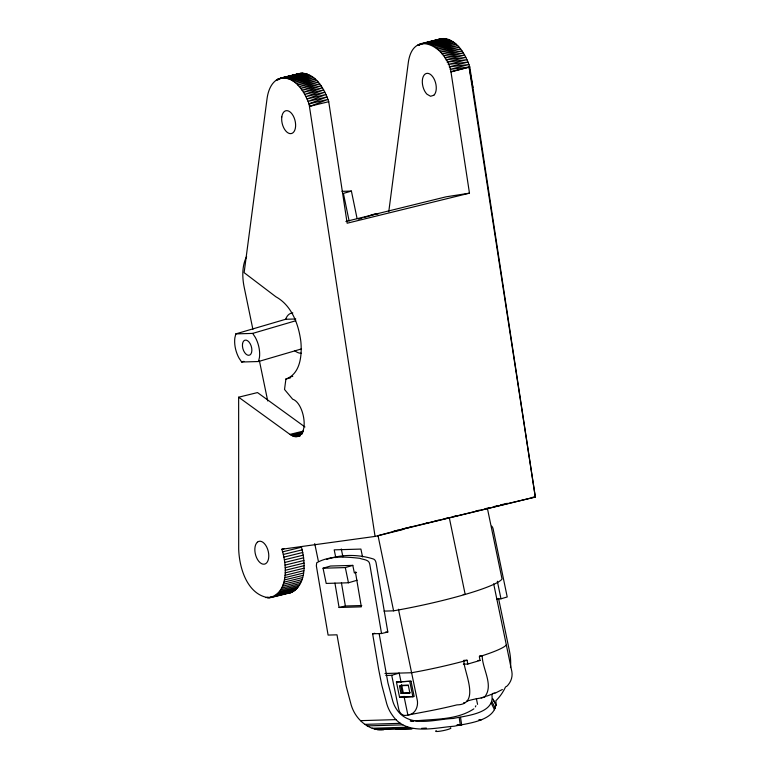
<?xml version="1.0" encoding="UTF-8"?>
<svg xmlns="http://www.w3.org/2000/svg" width="770" height="770" viewBox="0 0 770 770"><rect width="100%" height="100%" fill="white"/><g stroke="black" fill="none" stroke-linecap="round" stroke-linejoin="round"><path stroke-width="1.16" d="M374.721 633.277L372.622 633.777L378.647 669.322L381.795 685.136L386.8 703.972A34.775 28.577 88.3 0 0 392.276 715.109C406.165 735.889 433.597 727.775 454.204 726.206C468.006 723.242 498.007 720.874 495.899 700.719A48.837 40.146 88.3 0 0 505.601 686.801M304.939 426.965L257.498 392.575L238.642 397.204L238.69 549.116C239.297 568.068 247.257 594.921 269.028 597.838C289.202 592.765 286.825 564.795 281.839 549.251L284.063 548.702M270.549 597.645L290.887 592.65C307.143 584.728 305.344 562.023 301.494 547.21L282.638 551.84M388.763 211.75L408.1 64.131C412.171 27.374 446.61 46.633 450.95 71.658L469.469 193.164L347.155 223.223L328.732 101.698C324.478 89.022 315.171 71.725 299.463 73.535L280.578 78.174C271.714 80.619 268.095 90.552 267.036 98.801L244.129 272.647L275.881 296.777C291.84 305.546 298.731 324.651 300.878 341.803C302.061 355.018 300.541 373.873 285.911 379.004L284.525 389.476L292.658 399.197C305.757 403.49 311.08 445.204 289.963 434.405L238.642 397.204M295.786 318.982L285.67 319.271L235.812 333.891L234.85 337.934A20.723 11.54 73.7 0 0 239.018 358.079L241.636 362.016L258.489 361.525L301.542 348.906M258.489 361.525L259.452 357.482A20.723 11.54 73.7 0 0 255.284 337.337L252.666 333.4L235.812 333.891M285.67 319.271L285.718 319.088A20.723 11.54 73.7 0 1 292.841 312.947M379.11 633.46L387.916 682.807L392.825 701.326A27.171 22.33 88.3 0 0 397.099 710.017C409.986 728.276 434.819 719.18 453.232 718.468C465.677 715.696 495.447 713.675 491.838 694.607A41.022 33.716 88.3 0 0 493.127 693.279M475.36 706.899L475.879 705.724M506.458 686.628C510.635 682.884 512.887 677.148 511.848 671.575L493.676 583.824M506.342 644.971L504.851 646.3A82.505 9.885 -11.7 0 1 482.232 655.742L479.315 656.646L480.105 660.439L467.833 664.038L463.386 664.183M473.848 708.852C456.985 720.056 435.098 718.92 415.636 720.855M502.367 689.497L495.004 693.241M428.13 42.523L418.813 44.564L440.469 38.856C456.177 36.998 465.513 54.304 469.787 66.971L535.323 497.016L404.125 528.615L402.123 529.77L375.067 536.421L281.839 549.251M326.701 559.386C341.639 554.198 358.589 554.227 373.642 559.087C375.106 559.771 375.731 561.359 376.078 562.841L387.82 632.026L381.525 633.518L372.622 633.777M309.896 106.385L327.953 99.397L309.039 103.834C304.574 92.005 295.314 76.22 280.578 78.174L300.964 73.285L282.061 77.905L302.494 73.198L285.16 77.914L304.063 73.294L286.738 78.203L305.651 73.593L288.336 78.656L307.249 74.055L289.934 79.3L308.847 74.7L291.532 80.109L310.464 75.527L293.139 81.1L312.071 76.519L294.717 82.246L313.64 77.683L296.267 83.564L315.209 79.012L297.797 85.027L316.73 80.484L299.289 86.654L318.222 82.101L300.733 88.406L319.666 83.872L302.119 90.292L321.052 85.768L303.457 92.294L322.389 87.809L304.728 94.412L323.66 89.926L305.921 96.654L324.853 92.169L307.047 98.964L325.97 94.498L308.087 101.37L327.009 96.924L309.039 103.834L375.067 536.421M466.389 701.345A11.733 1.405 -11.7 0 1 480.018 698.169L485.437 696.581M298.009 73.968L299.463 73.535L277.729 79.243L302.494 73.198M357.116 218.719L351.399 191.076L343.41 193.414L349.137 221.057M358.55 219.123L361.977 218.122M364.268 217.448L375.712 214.089L378.099 214.022M252.666 333.4L295.719 320.772M241.636 362.016L243.907 361.351M357.107 580.243L348.464 582.774L326.201 583.429L323.053 568.221L330.532 566.027L352.795 565.382L354.373 572.986L356.548 572.341M323.053 568.221L345.316 567.577L352.795 565.382M496.534 598.935L500.981 598.8L507.218 596.971L493.166 529.115A3.908 2.175 73.7 0 0 491.674 526.122M385.789 675.463L391.718 675.29L399.197 673.105L401.122 682.393M396.415 681.979L411.016 681.229L414.164 696.436L412.913 696.792L399.563 697.187L396.415 681.979L411.016 681.229M400.997 693.318L409.9 693.058L408.331 685.464L399.428 685.714L400.997 693.318L410.035 692.731M399.563 697.187L413.047 696.465M481.221 698.015L484.484 697.11C494.33 685.454 482.049 668.591 482.232 655.742L479.623 655.809M467.833 664.038L467.043 660.237L463.819 661.141A82.505 9.885 -11.7 0 1 419.891 671.209L411.603 672.739L384.952 673.519M377.598 535.795L404.125 528.615M278.634 79.445L276.392 80.051L278.605 79.502M286.507 77.327L296.623 74.603M391.718 675.29L398.802 709.507A7.815 6.429 88.3 0 0 406.608 715.282L429.804 710.854A66.826 8.008 -11.7 0 0 456.957 704.877C480.701 704.666 464.214 672.345 463.819 661.141L463.559 661.141M469.787 66.971L450.171 69.358L468.949 64.516L449.228 66.884L467.996 62.052L448.178 64.459L466.957 59.646L447.062 62.129L465.831 57.336L445.869 59.887L464.628 55.094L444.598 57.769L463.357 52.966L443.26 55.738L462.019 50.964L441.865 53.833L460.633 49.087L440.421 52.071L459.18 47.336L438.929 50.445L457.698 45.709L437.408 48.972L456.167 44.236L435.839 47.653L454.608 42.928L434.261 46.479L453.03 41.782L432.663 45.497L451.422 40.791L431.046 44.66L449.824 39.982L429.448 44.015L448.227 39.337L427.851 43.563L446.629 38.885L426.262 43.264L445.05 38.596L424.694 43.159L441.951 38.587L421.662 43.495M450.989 71.928L469.103 67.134L472.924 87.52M424.694 43.159L443.481 38.5M450.95 71.658L469.103 67.134L535.323 497.016L393.855 531.377M419.679 44.824L417.465 45.363L419.804 44.872M345.884 221.452L446.071 196.822L469.469 193.164M290.55 376.886L292.773 376.338M285.911 379.004L290.348 377.916M289.963 434.405L303.264 431.133M290.742 435.002L302.937 432.008M291.541 435.502L302.629 432.788M292.331 435.916L302.312 433.462M293.129 436.263L302.004 434.088M293.928 436.503L300.579 434.867M294.708 436.677L300.252 435.31M295.488 436.744L299.925 435.656M296.257 436.715L299.578 435.897M296.999 436.609L300.319 435.791M283.331 554.467L302.177 549.838M283.909 557.114L302.764 552.485M394.086 531.136L397.58 530.27M403.422 528.836L410.42 527.123M425.598 523.388L429.102 522.532M434.935 521.097L438.438 520.231M444.271 518.797L447.774 517.941M453.617 516.506L457.12 515.64M475.793 511.049L479.296 510.192M485.129 508.758L488.632 507.892M494.465 506.458L497.969 505.601M500.307 505.024L507.305 503.301M284.409 559.78L303.255 555.151M284.775 562.447L303.621 557.817M285.044 565.103L303.89 560.473M285.189 567.721L304.044 563.091M285.227 570.3L304.083 565.671M285.169 572.841L304.015 568.212M284.977 575.306L303.823 570.676M284.679 577.683L303.524 573.053M284.274 579.993L303.12 575.363M283.764 582.207L302.61 577.567M283.148 584.295L301.994 579.666M282.417 586.268L301.272 581.639M281.599 588.116L300.444 583.487M280.675 589.81L299.53 585.181M279.674 591.379L298.529 586.75M278.576 592.775L297.432 588.145M277.412 594.026L296.257 589.397M265.881 597.635L268.104 597.096M276.161 595.104L295.006 590.475M267.469 597.828L273.013 596.471M274.851 596.009L293.697 591.379M269.028 597.838L292.311 592.101M328.732 101.698L310.57 106.116L309.039 103.834M290.887 592.65L287.874 593.208M334.931 583.082L339.079 607.491L345.374 606L361.775 605.528M383.691 729.768C373.017 730.894 362.737 724.609 356.654 716.139A34.775 28.577 88.3 0 1 351.187 705.002L346.173 686.176L337 634.817L328.097 635.077L316.355 565.883L316.701 562.783C329.522 555.488 345.528 556.729 359.725 558.298C363.209 559.79 369.282 559.357 369.783 564.323L381.525 633.518M531.791 497.497L535.323 497.016M426.349 728.054L421.479 728.372M456.812 725.436L460.335 725.234L459.199 717.524M463.713 660.352L467.043 660.237M342.024 191.345L351.399 191.076M463.213 594.488L465.186 594.43L449.42 518.306M339.079 607.491L361.332 606.847L355.422 571.966M384.028 611.111L393.595 610.831A91.13 10.915 -11.7 0 0 502.04 579.04L487.487 508.778M385.597 632.093L387.82 632.026M408.466 685.127L400.669 685.358L402.248 692.952M360.504 720.653L396.117 719.613M410.237 720.932L413.798 720.826M479.306 719.661L481.577 719.594M364.874 724.368L400.496 723.328M367.232 725.898L402.845 724.859M456.783 725.34L460.335 725.234M372.189 728.247L407.811 727.207M374.769 729.055L410.391 728.016M400.361 728.805L395.896 728.94L404.673 728.988M377.396 729.613L413.009 728.574M457.091 725.119L461.692 725.003L460.518 717.303M477.949 660.496L480.105 660.439M478.998 719.796L481.183 719.767M464.146 703.02L463.819 702.914A11.733 1.405 -11.7 0 1 463.925 702.519M492.752 698.871L496.448 705.32M492.723 698.996L496.409 705.445M491.963 701.711L495.389 708.381M491.222 702.981L494.513 709.738M497.353 581.254L500.981 598.8M498.556 598.406L509.461 651.102A48.837 40.146 88.3 0 1 510.51 667.609M476.351 698.525L477.564 704.348M398.456 609.243L417.109 699.343C418.784 705.869 415.454 714.627 407.859 714.916L404.009 696.33M409.765 681.594L412.913 696.792M378.08 535.881L393.595 610.831M401.603 684.713L403.288 692.846M362.535 556.912L360.918 549.077L334.199 549.857L335.826 557.692M345.316 567.577L348.464 582.774M341.293 548.962L342.91 556.806M314.728 543.62L318.366 561.186M252.897 329.358L244.157 287.094A39.097 21.772 73.7 0 1 246.621 256.689M259.461 361.053L267.729 400.958M341.428 582.755L345.374 606M413.731 720.999A39.097 1.155 -4.1 0 1 411.036 721.105M411.594 728.901A37.903 1.117 -4.1 0 1 404.202 729.026M450.411 727.871A7.815 0.934 -11.7 0 1 442.971 730.682A7.815 0.934 -11.7 0 1 436.263 730.701M494.841 692.798A66.826 8.008 -11.7 0 1 492.8 693.731M491.683 694.213A66.826 8.008 -11.7 0 1 486.496 696.215M301.176 353.238A20.723 11.54 73.7 0 1 294.717 350.706M370.226 215.552A39.097 21.772 73.7 0 1 375.712 214.089M257.401 542.205L256.41 543.283A11.733 6.583 76.2 0 0 260.077 562.658A11.733 6.583 76.2 0 0 268.672 553.746A11.733 6.583 76.2 0 0 257.738 541.897L257.401 542.205M433.818 95.278L430.555 96.269L426.946 94.19A11.733 6.583 76.1 0 1 423.211 76.634A11.733 6.583 76.1 0 1 433.741 78.29A11.733 6.583 76.1 0 1 433.818 95.278M281.791 116.982A11.733 6.583 76.2 0 0 290.925 133.633A11.733 6.583 76.2 0 0 293.226 115.847A11.733 6.583 76.2 0 0 281.791 116.982M242.502 344.017A7.815 4.35 73.7 0 0 248.72 355.307A7.815 4.35 73.7 0 0 250.221 343.795A7.815 4.35 73.7 0 0 242.502 344.017"/></g></svg>
